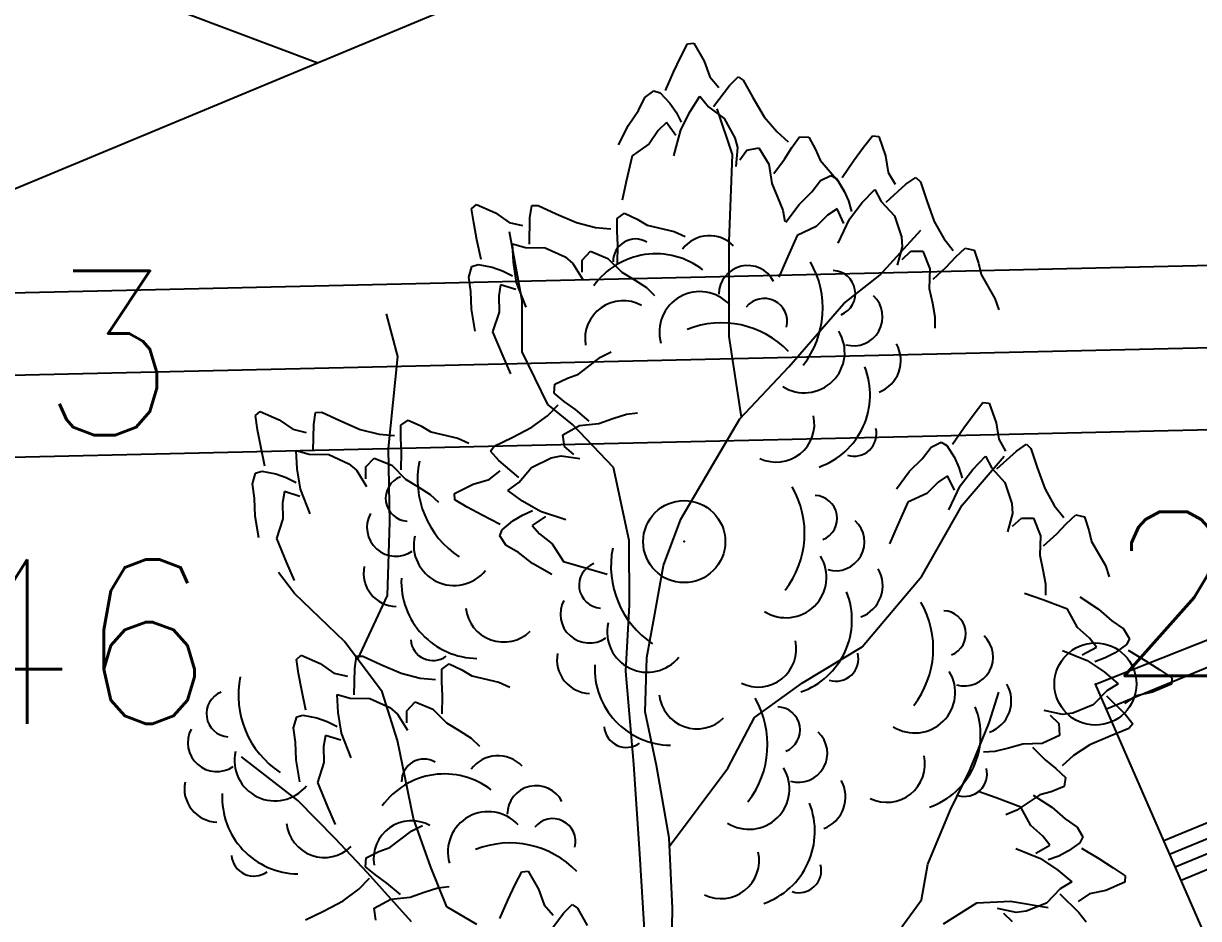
# Model space of a CAD drawing. Header units: millimetres. Extents: x 524954 to 526204, y 9523489 to 9524010.
# Drawn here: x 525658.98 to 525666.14, y 9523617.41 to 9523622.87 of the extents above; entities that cross this region are included whole.
import ezdxf

# ---------------------------------------------------------------- set-up
doc = ezdxf.new("R2010")
doc.units = ezdxf.units.MM
doc.header["$PDMODE"] = 32
doc.header["$PDSIZE"] = 0.5
doc.linetypes.add('ACAD_ISO12W100', pattern=[21, 12, -3, 0, -3, 0, -3])
for name, color, linetype in [('Arbre', 34, 'ACAD_ISO12W100'), ('Bati', 6, 'Continuous'), ('Bati_H', 1, 'Continuous'), ('Cloture', 7, 'Continuous'), ('PLUME_1', 7, 'Continuous'), ('PLUME_3', 4, 'Continuous'), ('TopoAlt', 3, 'Continuous'), ('TOPOJIS', 7, 'Continuous')]:
    doc.layers.add(name, color=color, linetype=linetype)
doc.styles.add('Simplex 1.0', font='Simplex.shx', dxfattribs={"width": 0.99, "height": 1})

# ---------------------------------------------------------------- blocks, each defined once
blk = doc.blocks.new('TCPOINT M')
at = {"color": 0}
blk.add_point((0, 0), dxfattribs=at)
at = {"layer": 'TopoAlt', "style": 'Simplex 1.0', "width": 0.99}
blk.add_attdef('ALT', (0.15, 0.15), '', height=1, dxfattribs=at)
blk = doc.blocks.new('v088')
at = {"color": 3, "linetype": 'Continuous'}
for p, q in [((-0.0239, 12.3184), (0.0161, 12.3965)), ((0.0161, 12.3965), (0.0546, 12.3999)), ((0.0546, 12.3999), (0.1184, 12.2906)), ((-0.0686, 12.2238), (-0.0239, 12.3184)), ((0.1184, 12.2906), (0.1522, 12.1952)), ((-0.1179, 12.1126), (-0.0686, 12.2238)), ((0.1522, 12.1952), (0.2074, 12.1313)), ((0.2717, 12.1435), (0.3242, 12.1966)), ((0.3242, 12.1966), (0.3557, 12.1751)), ((0.3557, 12.1751), (0.415, 12.0689)), ((-0.2428, 12.0693), (-0.1881, 12.111)), ((-0.1881, 12.111), (-0.1505, 12.0986)), ((-0.1505, 12.0986), (-0.0915, 12.0354)), ((0.1746, 12.0155), (0.2717, 12.1435)), ((-0.2828, 11.9912), (-0.2428, 12.0693)), ((-0.0915, 12.0354), (-0.0536, 11.98)), ((0.0317, 11.9844), (0.0922, 12.0781)), ((0.0922, 12.0781), (0.1437, 12.0135)), ((0.415, 12.0689), (0.4841, 11.9528)), ((-0.344, 11.9013), (-0.2828, 11.9912)), ((-0.0536, 11.98), (-0.0225, 11.9193)), ((-0.0252, 11.8718), (0.0317, 11.9844)), ((0.1437, 12.0135), (0.2395, 11.9416)), ((0.4841, 11.9528), (0.5601, 11.8616)), ((-0.4033, 11.7804), (-0.344, 11.9013)), ((-0.1123, 11.9179), (-0.1618, 11.8694)), ((-0.0542, 11.8389), (-0.1123, 11.9179)), ((0.2395, 11.9416), (0.3048, 11.8248)), ((-0.1618, 11.8694), (-0.2169, 11.7884)), ((-0.066, 11.7153), (-0.0252, 11.8718)), ((0.3048, 11.8248), (0.32, 11.7651)), ((0.5601, 11.8616), (0.6304, 11.8005)), ((0.6527, 11.7656), (0.6994, 11.8293)), ((0.6994, 11.8293), (0.7544, 11.828)), ((0.7544, 11.828), (0.796, 11.7537)), ((1.0886, 11.7676), (1.1424, 11.8368)), ((1.1424, 11.8368), (1.1809, 11.833)), ((1.1809, 11.833), (1.2232, 11.7138)), ((-0.2169, 11.7884), (-0.3202, 11.714)), ((0.32, 11.7651), (0.3106, 11.6498)), ((0.3344, 11.6895), (0.378, 11.7487)), ((0.378, 11.7487), (0.4498, 11.7623)), ((0.4498, 11.7623), (0.5114, 11.6644)), ((0.6075, 11.6944), (0.6527, 11.7656)), ((0.796, 11.7537), (0.824, 11.6885)), ((1.027, 11.683), (1.0886, 11.7676)), ((-0.3202, 11.714), (-0.3572, 11.5582)), ((0.5418, 11.6075), (0.6075, 11.6944)), ((0.824, 11.6885), (0.9344, 11.5607)), ((0.9578, 11.583), (1.027, 11.683)), ((1.2232, 11.7138), (1.2386, 11.6137)), ((0.5114, 11.6644), (0.5299, 11.5465)), ((1.2386, 11.6137), (1.2809, 11.5407)), ((-0.3572, 11.5582), (-0.3824, 11.4437)), ((0.5299, 11.5465), (0.5653, 11.4632)), ((0.7732, 11.4945), (0.827, 11.5637)), ((0.827, 11.5637), (0.8886, 11.5945)), ((0.8886, 11.5945), (0.9232, 11.5753)), ((0.9232, 11.5753), (0.9693, 11.5022)), ((0.9344, 11.5607), (0.97, 11.497)), ((1.2271, 11.433), (1.3463, 11.5407)), ((1.3463, 11.5407), (1.4079, 11.583)), ((1.4079, 11.583), (1.4348, 11.556)), ((1.4348, 11.556), (1.4733, 11.4406)), ((0.5653, 11.4632), (0.5962, 11.3829)), ((0.6962, 11.4176), (0.7732, 11.4945)), ((0.9693, 11.5022), (0.9963, 11.4406)), ((1.0809, 11.4291), (1.1578, 11.5099)), ((1.1578, 11.5099), (1.1963, 11.4368)), ((-1.2987, 11.3921), (-1.2695, 11.4174)), ((-1.2853, 11.3054), (-1.2987, 11.3921)), ((-1.2695, 11.4174), (-1.1537, 11.3664)), ((-0.9434, 11.3371), (-0.9319, 11.4109)), ((-0.9319, 11.4109), (-0.8938, 11.412)), ((-0.8938, 11.412), (-0.7835, 11.3608)), ((0.5962, 11.3829), (0.6091, 11.3149)), ((0.6155, 11.3099), (0.6962, 11.4176)), ((0.927, 11.3906), (0.8693, 11.3522)), ((0.9693, 11.3022), (0.927, 11.3906)), ((0.9963, 11.4406), (1.0155, 11.3753)), ((1.004, 11.3291), (1.0809, 11.4291)), ((1.1963, 11.4368), (1.2771, 11.3483)), ((1.4733, 11.4406), (1.5194, 11.3137)), ((-1.1537, 11.3664), (-1.0704, 11.3089)), ((-1.0704, 11.3089), (-0.9882, 11.2895)), ((-0.9469, 11.1764), (-0.9434, 11.3371)), ((-0.7835, 11.3608), (-0.6595, 11.3072)), ((-0.4131, 11.2545), (-0.4126, 11.3334)), ((-0.4126, 11.3334), (-0.3673, 11.3647)), ((-0.3673, 11.3647), (-0.2901, 11.3288)), ((-0.2901, 11.3288), (-0.2291, 11.2925)), ((0.8693, 11.3522), (0.8001, 11.2829)), ((0.9347, 11.1829), (1.004, 11.3291)), ((1.2771, 11.3483), (1.3194, 11.2214)), ((1.5194, 11.3137), (1.5771, 11.2099)), ((-1.266, 11.2026), (-1.2853, 11.3054)), ((-0.6595, 11.3072), (-0.5444, 11.2779)), ((-0.5444, 11.2779), (-0.4516, 11.2697)), ((-0.4079, 11.1703), (-0.4131, 11.2545)), ((-0.2291, 11.2925), (-0.0648, 11.2537)), ((-0.0648, 11.2537), (0.0014, 11.223)), ((0.8001, 11.2829), (0.6847, 11.2291)), ((-1.2408, 11.0836), (-1.266, 11.2026)), ((-1.0503, 11.1789), (-0.9708, 11.1567)), ((-1.0444, 11.0675), (-1.0503, 11.1789)), ((-0.4102, 11.0614), (-0.4079, 11.1703)), ((0.6847, 11.2291), (0.6193, 11.0829)), ((1.3194, 11.2214), (1.3232, 11.1598)), ((1.5771, 11.2099), (1.6348, 11.1368)), ((-0.9708, 11.1567), (-0.851, 11.1547)), ((-0.851, 11.1547), (-0.7296, 11.0984)), ((-0.7296, 11.0984), (-0.6822, 11.0589)), ((-0.6257, 11.0796), (-0.5755, 11.1328)), ((-0.5755, 11.1328), (-0.4682, 11.0896)), ((1.3232, 11.1598), (1.2925, 11.0483)), ((1.3232, 11.0829), (1.3771, 11.1329)), ((1.3771, 11.1329), (1.4502, 11.1329)), ((1.4502, 11.1329), (1.4925, 11.0252)), ((1.5925, 11.0368), (1.6502, 11.0983)), ((1.6502, 11.0983), (1.7079, 11.1522)), ((1.7079, 11.1522), (1.7617, 11.1406)), ((1.7617, 11.1406), (1.7887, 11.0598)), ((-1.3166, 10.9752), (-1.2967, 11.0411)), ((-1.2967, 11.0411), (-1.2589, 11.0531)), ((-1.2589, 11.0531), (-1.1741, 11.0365)), ((-1.1741, 11.0365), (-1.1109, 11.0139)), ((-1.0245, 10.9429), (-1.0444, 11.0675)), ((-0.6822, 11.0589), (-0.6222, 10.96)), ((-0.6263, 11.0061), (-0.6257, 11.0796)), ((-0.4682, 11.0896), (-0.3841, 11.005)), ((0.6193, 11.0829), (0.5731, 10.9752)), ((1.4925, 11.0252), (1.4886, 10.906)), ((1.5117, 10.9637), (1.5925, 11.0368)), ((1.7887, 11.0598), (1.8041, 10.9906)), ((-1.3032, 10.8885), (-1.3166, 10.9752)), ((-1.1109, 11.0139), (-1.0501, 10.983)), ((-0.3841, 11.005), (-0.3065, 10.9583)), ((-0.3065, 10.9583), (-0.2344, 10.9114)), ((1.8041, 10.9906), (1.8887, 10.8444)), ((-1.3, 10.7798), (-1.3032, 10.8885)), ((-1.122, 10.9292), (-1.1336, 10.8608)), ((-1.0286, 10.8992), (-1.122, 10.9292)), ((-0.9657, 10.7922), (-1.0245, 10.9429)), ((-0.2344, 10.9114), (-0.1841, 10.8638)), ((1.4886, 10.906), (1.5079, 10.8175)), ((-1.1336, 10.8608), (-1.1308, 10.7629)), ((1.5079, 10.8175), (1.5233, 10.7329)), ((1.8887, 10.8444), (1.9118, 10.7752)), ((-1.2771, 10.6471), (-1.3, 10.7798)), ((-1.1308, 10.7629), (-1.1708, 10.642)), ((1.5233, 10.7329), (1.5233, 10.6636)), ((-1.1708, 10.642), (-1.1094, 10.4942)), ((-1.1094, 10.4942), (-1.0628, 10.3867)), ((-0.648, 10.3846), (-0.514, 10.4875)), ((-0.514, 10.4875), (-0.4484, 10.5194)), ((-0.7146, 10.3603), (-0.648, 10.3846)), ((-0.7957, 10.2682), (-0.7912, 10.3231)), ((-0.7912, 10.3231), (-0.7146, 10.3603)), ((-0.7348, 10.218), (-0.7957, 10.2682)), ((-0.8359, 10.1311), (-0.7709, 10.1978)), ((-0.6662, 10.1688), (-0.7348, 10.218)), ((-0.5833, 10.0982), (-0.6662, 10.1688)), ((1.7617, 10.1424), (1.8156, 10.2117)), ((1.8156, 10.2117), (1.8541, 10.2078)), ((1.8541, 10.2078), (1.8964, 10.0886)), ((-2.6162, 10.1323), (-2.587, 10.1577)), ((-2.6028, 10.0456), (-2.6162, 10.1323)), ((-2.587, 10.1577), (-2.4712, 10.1066)), ((-2.4712, 10.1066), (-2.3879, 10.0492)), ((-2.2608, 10.0773), (-2.2494, 10.1511)), ((-2.2494, 10.1511), (-2.2113, 10.1522)), ((-2.2113, 10.1522), (-2.101, 10.101)), ((-2.101, 10.101), (-1.977, 10.0475)), ((-1.7301, 10.0737), (-1.6848, 10.1049)), ((-1.6848, 10.1049), (-1.6075, 10.069)), ((-0.9313, 10.0604), (-0.8359, 10.1311)), ((-0.5231, 10.0829), (-0.4378, 10.1134)), ((-0.4378, 10.1134), (-0.3559, 10.1397)), ((-0.3559, 10.1397), (-0.2873, 10.1487)), ((1.7002, 10.0578), (1.7617, 10.1424)), ((-2.5835, 9.9428), (-2.6028, 10.0456)), ((-2.3879, 10.0492), (-2.3057, 10.0298)), ((-2.2643, 9.9167), (-2.2608, 10.0773)), ((-1.977, 10.0475), (-1.8618, 10.0181)), ((-1.7305, 9.9947), (-1.7301, 10.0737)), ((-1.6075, 10.069), (-1.5466, 10.0327)), ((-1.5466, 10.0327), (-1.3822, 9.9939)), ((-1.0512, 9.9981), (-0.9313, 10.0604)), ((-0.7431, 10.0152), (-0.6418, 10.0712)), ((-0.6418, 10.0712), (-0.5231, 10.0829)), ((1.631, 9.9578), (1.7002, 10.0578)), ((1.8964, 10.0886), (1.9118, 9.9886)), ((-1.8618, 10.0181), (-1.7691, 10.0099)), ((-1.7254, 9.9105), (-1.7305, 9.9947)), ((-1.3822, 9.9939), (-1.316, 9.9632)), ((-1.1606, 9.945), (-1.0512, 9.9981)), ((-0.7336, 9.9427), (-0.7431, 10.0152)), ((1.5002, 9.9386), (1.5617, 9.9693)), ((1.5617, 9.9693), (1.5963, 9.9501)), ((1.5963, 9.9501), (1.6425, 9.877)), ((1.9118, 9.9886), (1.9541, 9.9155)), ((2.0195, 9.9155), (2.081, 9.9578)), ((2.081, 9.9578), (2.1079, 9.9309)), ((-2.5582, 9.8238), (-2.5835, 9.9428)), ((-2.3678, 9.9191), (-2.2883, 9.8969)), ((-2.3619, 9.8077), (-2.3678, 9.9191)), ((-2.2883, 9.8969), (-2.1685, 9.895)), ((-2.1685, 9.895), (-2.0471, 9.8386)), ((-1.7277, 9.8016), (-1.7254, 9.9105)), ((-1.1838, 9.9148), (-1.1606, 9.945)), ((-1.1339, 9.8592), (-1.1838, 9.9148)), ((-0.8138, 9.874), (-0.7533, 9.8858)), ((-0.7533, 9.8858), (-0.6387, 9.8698)), ((-0.677, 9.8958), (-0.7336, 9.9427)), ((1.4463, 9.8693), (1.5002, 9.9386)), ((1.7541, 9.8039), (1.831, 9.8847)), ((1.831, 9.8847), (1.8695, 9.8116)), ((1.9002, 9.8078), (2.0195, 9.9155)), ((2.1079, 9.9309), (2.1464, 9.8155)), ((-2.3419, 9.6831), (-2.3619, 9.8077)), ((-2.0471, 9.8386), (-1.9997, 9.7992)), ((-1.9438, 9.7464), (-1.9432, 9.8199)), ((-1.9432, 9.8199), (-1.893, 9.873)), ((-1.893, 9.873), (-1.7856, 9.8299)), ((-1.7856, 9.8299), (-1.7015, 9.7452)), ((-1.0116, 9.755), (-1.1339, 9.8592)), ((-1.0114, 9.724), (-0.9342, 9.8156)), ((-0.9342, 9.8156), (-0.8138, 9.874)), ((1.3694, 9.7924), (1.4463, 9.8693)), ((1.6425, 9.877), (1.6694, 9.8155)), ((1.6694, 9.8155), (1.6887, 9.7501)), ((1.8695, 9.8116), (1.9502, 9.7232)), ((2.1464, 9.8155), (2.1926, 9.6885)), ((-2.634, 9.7155), (-2.6142, 9.7814)), ((-2.6142, 9.7814), (-2.5764, 9.7933)), ((-2.5764, 9.7933), (-2.4916, 9.7768)), ((-2.4916, 9.7768), (-2.4283, 9.7541)), ((-2.4283, 9.7541), (-2.3676, 9.7232)), ((-1.9997, 9.7992), (-1.9397, 9.7002)), ((-1.7015, 9.7452), (-1.624, 9.6985)), ((-1.2895, 9.7147), (-1.1923, 9.7429)), ((-1.1923, 9.7429), (-1.1254, 9.7944)), ((1.2886, 9.6847), (1.3694, 9.7924)), ((1.6002, 9.7655), (1.5425, 9.727)), ((1.6425, 9.677), (1.6002, 9.7655)), ((1.6771, 9.7039), (1.7541, 9.8039)), ((-2.6206, 9.6288), (-2.634, 9.7155)), ((-2.4395, 9.6694), (-2.4511, 9.6011)), ((-2.3461, 9.6395), (-2.4395, 9.6694)), ((-2.2831, 9.5325), (-2.3419, 9.6831)), ((-1.624, 9.6985), (-1.5519, 9.6516)), ((-1.4022, 9.6572), (-1.2895, 9.7147)), ((-1.0789, 9.6763), (-1.0114, 9.724)), ((-0.9888, 9.6106), (-1.0789, 9.6763)), ((1.5425, 9.727), (1.4733, 9.6578)), ((1.6079, 9.5578), (1.6771, 9.7039)), ((1.9502, 9.7232), (1.9925, 9.5962)), ((2.1926, 9.6885), (2.2503, 9.5847)), ((-2.6175, 9.52), (-2.6206, 9.6288)), ((-2.4511, 9.6011), (-2.4483, 9.5032)), ((-1.5519, 9.6516), (-1.5015, 9.6041)), ((-1.401, 9.6186), (-1.4022, 9.6572)), ((-1.3254, 9.5742), (-1.401, 9.6186)), ((-0.8796, 9.5473), (-0.9888, 9.6106)), ((1.3579, 9.6039), (1.2925, 9.4577)), ((1.4733, 9.6578), (1.3579, 9.6039)), ((1.9925, 9.5962), (1.9964, 9.5347)), ((-2.5946, 9.3874), (-2.6175, 9.52)), ((-1.2335, 9.5242), (-1.3254, 9.5742)), ((-1.1253, 9.4685), (-1.2335, 9.5242)), ((-1.0467, 9.4905), (-0.9892, 9.5252)), ((-0.9892, 9.5252), (-0.9269, 9.5527)), ((-0.7257, 9.4976), (-0.8796, 9.5473)), ((1.9964, 9.5347), (1.9656, 9.4231)), ((2.2503, 9.5847), (2.308, 9.5116)), ((2.3233, 9.4731), (2.381, 9.527)), ((2.381, 9.527), (2.4349, 9.5154)), ((-2.4483, 9.5032), (-2.4883, 9.3823)), ((-1.1132, 9.4352), (-1.0467, 9.4905)), ((-0.8484, 9.5165), (-0.9306, 9.463)), ((-0.9306, 9.463), (-0.885, 9.4108)), ((1.2925, 9.4577), (1.2463, 9.35)), ((1.9964, 9.4577), (2.0502, 9.5077)), ((2.0502, 9.5077), (2.1233, 9.5077)), ((2.1233, 9.5077), (2.1656, 9.4)), ((2.2657, 9.4116), (2.3233, 9.4731)), ((2.4349, 9.5154), (2.4618, 9.4347)), ((-2.4883, 9.3823), (-2.4269, 9.2344)), ((-1.1278, 9.3984), (-1.1132, 9.4352)), ((-1.0892, 9.3413), (-1.1278, 9.3984)), ((-0.885, 9.4108), (-0.8073, 9.3511)), ((2.1656, 9.4), (2.1618, 9.2808)), ((2.1849, 9.3385), (2.2657, 9.4116)), ((2.4618, 9.4347), (2.4772, 9.3654)), ((-1.0136, 9.2969), (-1.0892, 9.3413)), ((-0.8073, 9.3511), (-0.7389, 9.2437)), ((2.4772, 9.3654), (2.5618, 9.2193)), ((-2.4269, 9.2344), (-2.3802, 9.1269)), ((-0.9273, 9.2307), (-1.0136, 9.2969)), ((-0.7389, 9.2437), (-0.5855, 9.1979)), ((2.1618, 9.2808), (2.181, 9.1923)), ((-0.81, 9.1646), (-0.9273, 9.2307)), ((-0.5855, 9.1979), (-0.4727, 9.1661)), ((2.181, 9.1923), (2.1964, 9.1077)), ((2.5618, 9.2193), (2.5849, 9.15)), ((2.1964, 9.1077), (2.1964, 9.0385)), ((2.1801, 9.009), (2.0697, 9.0483)), ((2.4064, 9.0272), (2.519, 8.9533)), ((2.3301, 8.953), (2.1801, 9.009)), ((2.3912, 8.8412), (2.3301, 8.953)), ((2.519, 8.9533), (2.6006, 8.8814)), ((2.6006, 8.8814), (2.6731, 8.832)), ((2.4646, 8.7765), (2.3912, 8.8412)), ((2.6731, 8.832), (2.7077, 8.7725)), ((2.5067, 8.7213), (2.4646, 8.7765)), ((2.6907, 8.7368), (2.6207, 8.6861)), ((2.7077, 8.7725), (2.6907, 8.7368)), ((-2.3661, 8.6466), (-2.3369, 8.6719)), ((-2.3369, 8.6719), (-2.2212, 8.6209)), ((-2.0108, 8.5916), (-1.9993, 8.6654)), ((-1.9993, 8.6654), (-1.9613, 8.6665)), ((-1.9613, 8.6665), (-1.8509, 8.6153)), ((2.2998, 8.7005), (2.4501, 8.6406)), ((2.421, 8.6735), (2.5067, 8.7213)), ((2.6207, 8.6861), (2.5609, 8.6554)), ((2.7005, 8.7027), (2.8047, 8.6399)), ((-2.3527, 8.5599), (-2.3661, 8.6466)), ((-2.2212, 8.6209), (-2.1379, 8.5634)), ((-2.0143, 8.4309), (-2.0108, 8.5916)), ((-1.8509, 8.6153), (-1.7269, 8.5617)), ((-1.4801, 8.5879), (-1.4347, 8.6192)), ((-1.4347, 8.6192), (-1.3575, 8.5833)), ((2.4501, 8.6406), (2.5548, 8.5702)), ((2.5609, 8.6554), (2.4969, 8.632)), ((2.8047, 8.6399), (2.8931, 8.5838)), ((-2.3334, 8.4571), (-2.3527, 8.5599)), ((-2.1379, 8.5634), (-2.0557, 8.544)), ((-1.7269, 8.5617), (-1.6118, 8.5324)), ((-1.6118, 8.5324), (-1.519, 8.5242)), ((-1.4805, 8.509), (-1.4801, 8.5879)), ((-1.3575, 8.5833), (-1.2966, 8.547)), ((-1.2966, 8.547), (-1.1322, 8.5082)), ((2.5548, 8.5702), (2.6402, 8.4985)), ((2.8931, 8.5838), (2.9656, 8.5345)), ((2.9656, 8.5345), (2.9641, 8.4958)), ((-2.3082, 8.3381), (-2.3334, 8.4571)), ((-1.4754, 8.4248), (-1.4805, 8.509)), ((-1.1322, 8.5082), (-1.066, 8.4775)), ((2.5697, 8.4555), (2.4865, 8.3693)), ((2.6402, 8.4985), (2.5697, 8.4555)), ((2.8478, 8.4461), (2.749, 8.4244)), ((2.9641, 8.4958), (2.8478, 8.4461)), ((-2.1178, 8.4334), (-2.0382, 8.4112)), ((-2.1118, 8.322), (-2.1178, 8.4334)), ((-2.0382, 8.4112), (-1.9184, 8.4092)), ((-1.9184, 8.4092), (-1.7971, 8.3529)), ((-1.6931, 8.3341), (-1.643, 8.3873)), ((-1.643, 8.3873), (-1.5356, 8.3441)), ((-1.4776, 8.3159), (-1.4754, 8.4248)), ((2.5678, 8.4245), (2.6828, 8.3123)), ((2.749, 8.4244), (2.6787, 8.3776)), ((-2.3641, 8.2956), (-2.3264, 8.3076)), ((-2.3264, 8.3076), (-2.2415, 8.291)), ((-2.0919, 8.1974), (-2.1118, 8.322)), ((-1.7971, 8.3529), (-1.7497, 8.3134)), ((-1.7497, 8.3134), (-1.6897, 8.2145)), ((-1.6937, 8.2606), (-1.6931, 8.3341)), ((-1.5356, 8.3441), (-1.4515, 8.2595)), ((2.3013, 8.3113), (2.188, 8.335)), ((2.2245, 8.3065), (2.2778, 8.2559)), ((2.3625, 8.3191), (2.3013, 8.3113)), ((2.4865, 8.3693), (2.3625, 8.3191)), ((2.6828, 8.3123), (2.7289, 8.2536)), ((-2.384, 8.2298), (-2.3641, 8.2956)), ((-2.2415, 8.291), (-2.1783, 8.2684)), ((-2.1783, 8.2684), (-2.1175, 8.2375)), ((-1.4515, 8.2595), (-1.374, 8.2128)), ((2.2778, 8.2559), (2.2824, 8.183)), ((2.7289, 8.2536), (2.7037, 8.225)), ((-2.3706, 8.1431), (-2.384, 8.2298)), ((-2.1895, 8.1837), (-2.2011, 8.1153)), ((-2.0961, 8.1537), (-2.1895, 8.1837)), ((-2.0331, 8.0467), (-2.0919, 8.1974)), ((-1.374, 8.2128), (-1.3019, 8.1659)), ((-1.3019, 8.1659), (-1.2515, 8.1184)), ((2.2824, 8.183), (2.1776, 8.1339)), ((2.591, 8.1793), (2.4672, 8.1253)), ((2.7037, 8.225), (2.591, 8.1793)), ((-2.3674, 8.0343), (-2.3706, 8.1431)), ((-2.2011, 8.1153), (-2.1982, 8.0174)), ((1.9713, 8.1055), (1.8878, 8.0848)), ((2.0584, 8.1303), (1.9713, 8.1055)), ((2.1776, 8.1339), (2.0584, 8.1303)), ((2.1174, 8.1109), (2.1954, 8.0349)), ((2.4672, 8.1253), (2.3672, 8.0611)), ((-2.3445, 7.9016), (-2.3674, 8.0343)), ((-2.1982, 8.0174), (-2.2383, 7.8966)), ((1.8878, 8.0848), (1.8187, 8.0804)), ((2.1954, 8.0349), (2.2605, 7.9811)), ((2.3672, 8.0611), (2.2979, 7.9989)), ((2.2605, 7.9811), (2.3179, 7.927)), ((-2.2383, 7.8966), (-2.1768, 7.7487)), ((2.3179, 7.927), (2.3098, 7.8725)), ((1.8965, 7.8022), (1.7861, 7.8414)), ((2.0465, 7.7461), (1.8965, 7.8022)), ((2.1627, 7.8208), (2.0222, 7.7271)), ((2.1227, 7.8203), (2.2353, 7.7465)), ((2.2308, 7.8405), (2.1627, 7.8208)), ((2.3098, 7.8725), (2.2308, 7.8405)), ((-2.1768, 7.7487), (-2.1302, 7.6412)), ((2.1075, 7.6343), (2.0465, 7.7461)), ((2.2353, 7.7465), (2.3169, 7.6746)), ((2.0222, 7.7271), (1.9545, 7.6997)), ((2.3169, 7.6746), (2.3894, 7.6252)), ((-1.7972, 7.4997), (-1.6632, 7.6026)), ((-1.6632, 7.6026), (-1.5976, 7.6345)), ((2.1809, 7.5696), (2.1075, 7.6343)), ((2.3894, 7.6252), (2.424, 7.5657)), ((2.223, 7.5144), (2.1809, 7.5696)), ((2.407, 7.5299), (2.337, 7.4793)), ((2.424, 7.5657), (2.407, 7.5299)), ((-1.9404, 7.4382), (-1.8638, 7.4754)), ((-1.8638, 7.4754), (-1.7972, 7.4997)), ((2.0162, 7.4937), (2.1664, 7.4338)), ((2.1373, 7.4666), (2.223, 7.5144)), ((2.2772, 7.4485), (2.2132, 7.4252)), ((2.337, 7.4793), (2.2772, 7.4485)), ((2.4169, 7.4959), (2.521, 7.4331)), ((-1.9448, 7.3833), (-1.9404, 7.4382)), ((-1.8839, 7.3331), (-1.9448, 7.3833)), ((2.1664, 7.4338), (2.2711, 7.3633)), ((2.521, 7.4331), (2.6094, 7.377)), ((2.6094, 7.377), (2.6819, 7.3276)), ((-1.985, 7.2461), (-1.9201, 7.3129)), ((-1.8154, 7.2839), (-1.8839, 7.3331)), ((-1.0336, 7.2746), (-0.9936, 7.3527)), ((-0.9936, 7.3527), (-0.9551, 7.3561)), ((-0.9551, 7.3561), (-0.8913, 7.2468)), ((2.2711, 7.3633), (2.3565, 7.2916)), ((2.6819, 7.3276), (2.6805, 7.289)), ((-2.0805, 7.1754), (-1.985, 7.2461)), ((-1.7325, 7.2133), (-1.8154, 7.2839)), ((-1.587, 7.2285), (-1.5051, 7.2548)), ((-1.5051, 7.2548), (-1.4365, 7.2638)), ((-1.0783, 7.18), (-1.0336, 7.2746)), ((-0.8913, 7.2468), (-0.8575, 7.1514)), ((2.286, 7.2486), (2.2028, 7.1624)), ((2.3565, 7.2916), (2.286, 7.2486)), ((2.5641, 7.2392), (2.4653, 7.2176)), ((2.6805, 7.289), (2.5641, 7.2392)), ((-2.2004, 7.1132), (-2.0805, 7.1754)), ((-1.8923, 7.1303), (-1.791, 7.1862)), ((-1.791, 7.1862), (-1.6722, 7.1979)), ((-1.6722, 7.1979), (-1.587, 7.2285)), ((-1.1277, 7.0688), (-1.0783, 7.18)), ((2.2028, 7.1624), (2.0788, 7.1122)), ((2.2841, 7.2177), (2.3991, 7.1055)), ((2.4653, 7.2176), (2.395, 7.1707)), ((-2.3098, 7.06), (-2.2004, 7.1132)), ((-1.8828, 7.0578), (-1.8923, 7.1303)), ((-0.8575, 7.1514), (-0.8023, 7.0875)), ((-0.8351, 6.9716), (-0.7381, 7.0997)), ((-0.7381, 7.0997), (-0.6855, 7.1528)), ((-0.6855, 7.1528), (-0.654, 7.1313)), ((-0.654, 7.1313), (-0.5947, 7.0251)), ((2.0176, 7.1045), (1.9044, 7.1282)), ((1.9408, 7.0996), (1.9941, 7.049)), ((2.0788, 7.1122), (2.0176, 7.1045)), ((2.3991, 7.1055), (2.4452, 7.0467))]:
    blk.add_line(p, q, dxfattribs=at)
at = {"linetype": 'Continuous'}
for p, q in [((0.2897, 11.7219), (0.1969, 11.9998)), ((0.2697, 11.1929), (0.2897, 11.7219)), ((-0.9914, 10.8307), (-1.0686, 11.252)), ((1.1882, 10.9882), (1.4374, 11.2608)), ((0.2693, 10.6145), (0.2697, 11.1929)), ((0.9679, 10.8157), (1.1882, 10.9882)), ((-0.9911, 10.5198), (-0.9914, 10.8307)), ((0.6339, 10.4293), (0.9679, 10.8157)), ((-1.7492, 10.4915), (-1.8168, 10.7513)), ((0.3448, 10.1217), (0.2693, 10.6145)), ((-1.8059, 9.9306), (-1.7492, 10.4915)), ((-0.8352, 10.1996), (-0.9911, 10.5198)), ((0.3358, 10.1122), (0.6339, 10.4293)), ((-0.6834, 10.0784), (-0.8352, 10.1996)), ((0.1676, 9.8288), (0.3358, 10.1122)), ((-0.4354, 9.8162), (-0.6834, 10.0784)), ((-1.7966, 9.483), (-1.8059, 9.9306)), ((1.6901, 9.587), (1.945, 9.8846)), ((-0.339, 9.3704), (-0.4354, 9.8162)), ((-0.0246, 9.5014), (0.1676, 9.8288)), ((1.4442, 9.1527), (1.6901, 9.587)), ((-1.8121, 9.0349), (-1.7966, 9.483)), ((-0.1306, 9.2193), (-0.0246, 9.5014)), ((-0.337, 8.9787), (-0.339, 9.3704)), ((-2.3783, 9.048), (-2.4742, 9.1766)), ((-0.1861, 8.901), (-0.1306, 9.2193)), ((1.08, 8.7222), (1.4442, 9.1527)), ((-2.0737, 8.7558), (-2.3783, 9.048)), ((-1.992, 8.6473), (-1.8121, 9.0349)), ((-0.3597, 8.574), (-0.337, 8.9787)), ((-0.2308, 8.6575), (-0.1861, 8.901)), ((-1.8434, 8.4497), (-2.0737, 8.7558)), ((0.7177, 8.5032), (1.08, 8.7222)), ((-0.2426, 8.3277), (-0.2308, 8.6575)), ((-0.3105, 8.0091), (-0.3597, 8.574)), ((-1.7501, 8.1531), (-1.8434, 8.4497)), ((0.4236, 8.2918), (0.7177, 8.5032)), ((1.8546, 8.2596), (1.9129, 8.4473)), ((-0.1735, 7.9995), (-0.2426, 8.3277)), ((0.2621, 7.9837), (0.4236, 8.2918)), ((1.7363, 7.971), (1.8546, 8.2596)), ((-1.6531, 7.6763), (-1.7501, 8.1531)), ((-2.3581, 7.786), (-2.6995, 8.0525)), ((-0.2742, 7.4626), (-0.3105, 8.0091)), ((-0.0959, 7.5596), (-0.1735, 7.9995)), ((-0.0934, 7.5087), (0.2621, 7.9837)), ((1.617, 7.726), (1.7363, 7.971)), ((-2.1294, 7.5544), (-2.3581, 7.786)), ((-1.5474, 7.38), (-1.6531, 7.6763)), ((1.4808, 7.3998), (1.617, 7.726)), ((-1.9323, 7.3471), (-2.1294, 7.5544)), ((-0.0745, 7.1309), (-0.0959, 7.5596)), ((-0.2365, 6.8477), (-0.2742, 7.4626)), ((-1.4491, 7.1395), (-1.5474, 7.38)), ((1.4418, 7.1813), (1.4808, 7.3998)), ((-1.6648, 7.048), (-1.9323, 7.3471)), ((1.3209, 7.0171), (1.4418, 7.1813)), ((1.5755, 7.0348), (1.778, 7.1634)), ((1.778, 7.1634), (1.983, 7.1739)), ((1.983, 7.1739), (2.2139, 7.1352)), ((-1.2665, 7.0314), (-1.4491, 7.1395)), ((-0.0837, 6.6768), (-0.0745, 7.1309))]:
    blk.add_line(p, q, dxfattribs=at)
at = {"color": 3, "linetype": 'Continuous'}
for centre, major_axis, start_param, end_param in [((-0.3005, 11.0717), (0.0964, 0.0964), 0.254619, 2.377018), ((0.1501, 11.0237), (0.1445, 0.1445), 6.263619, 7.998733), ((-0.1756, 10.6509), (0.3298, 0.3298), 0.12682, 1.733702), ((0.3829, 10.8698), (-0.1246, 0.1246), 4.396235, 7.060094), ((0.2754, 10.7857), (0.3995, 0.3995), 4.836335, 6.022049), ((0.8987, 10.8757), (0.099, 0.099), 4.31771, 7.031286), ((0.0911, 10.6412), (0.1741, 0.1741), 6.236163, 8.918901), ((-0.3757, 10.5998), (0.1641, 0.1641), 0.282297, 2.520721), ((0.4834, 10.7051), (-0.099, 0.099), 3.680741, 6.394318), ((1.0287, 10.7332), (-0.1246, 0.1246), 2.081137, 4.744996), ((0.2226, 10.1318), (-0.3995, 0.3995), 4.689978, 5.875693), ((0.7276, 10.5169), (-0.1741, 0.1741), 1.793126, 4.475865), ((1.1114, 10.4666), (-0.1445, 0.1445), 2.713295, 4.448408), ((0.6623, 10.2582), (-0.3298, 0.3298), 2.69514, 4.302022), ((0.5573, 10.0804), (0.1641, 0.1641), 3.478918, 5.717341), ((1.0314, 10.0206), (0.0964, 0.0964), 3.62262, 5.745019), ((-1.0632, 9.7428), (0.3995, 0.3995), 2.158504, 3.344219), ((-1.6825, 9.6282), (-0.099, 0.099), -0.421529, 2.292047), ((0.1648, 9.4153), (0.3995, 0.3995), 4.836335, 6.022049), ((0.7881, 9.5054), (-0.099, 0.099), 2.746913, 5.46049), ((-1.7599, 9.4514), (-0.1246, 0.1246), 0.293965, 2.957824), ((0.9181, 9.3628), (0.1246, 0.1246), 3.651933, 6.315792), ((-1.4053, 9.3432), (0.1741, 0.1741), 2.133893, 4.816631), ((0.1148, 9.2139), (-0.3995, 0.3995), 0.587708, 1.773422), ((0.617, 9.1466), (-0.1741, 0.1741), 1.793126, 4.475865), ((-1.7527, 9.1724), (-0.1445, 0.1445), 0.590553, 2.325666), ((-0.5045, 9.0993), (0.099, 0.099), 1.149268, 3.862844), ((1.0008, 9.0963), (-0.1445, 0.1445), 2.713295, 4.448408), ((-1.2605, 9.1191), (0.3298, 0.3298), 2.307735, 3.914618), ((0.5518, 8.8878), (-0.3298, 0.3298), 2.69514, 4.302022), ((-1.1039, 8.9843), (0.1641, 0.1641), 2.463212, 4.701636), ((-0.5819, 8.9225), (0.1246, 0.1246), 1.864761, 4.52862), ((0.9486, 8.7133), (-0.3995, 0.3995), 3.265538, 4.451253), ((1.5719, 8.8034), (0.099, 0.099), 4.31771, 7.031286), ((-0.2273, 8.8143), (0.1741, 0.1741), 2.133893, 4.816631), ((-1.5338, 8.7756), (0.0964, 0.0964), 2.435534, 4.557933), ((0.4467, 8.71), (-0.1641, 0.1641), 1.908121, 4.146545), ((1.7019, 8.6608), (0.1246, 0.1246), 3.651933, 6.315792), ((-0.5746, 8.6435), (0.1445, 0.1445), 2.161349, 3.896462), ((0.9208, 8.6502), (0.0964, 0.0964), 3.62262, 5.745019), ((-0.0825, 8.5902), (0.3298, 0.3298), 2.307735, 3.914618), ((-2.1547, 8.4302), (0.3995, 0.3995), 2.158504, 3.344219), ((1.4008, 8.4446), (0.1741, 0.1741), 3.363922, 6.046661), ((-2.774, 8.3155), (-0.099, 0.099), -0.421529, 2.292047), ((1.7845, 8.3943), (-0.1445, 0.1445), 2.713295, 4.448408), ((0.0741, 8.4554), (0.1641, 0.1641), 2.463212, 4.701636), ((-0.0612, 8.1267), (-0.3995, 0.3995), 3.265538, 4.451253), ((0.5622, 8.2168), (0.099, 0.099), 4.31771, 7.031286), ((1.3355, 8.1858), (-0.3298, 0.3298), 2.69514, 4.302022), ((-0.3558, 8.2467), (0.0964, 0.0964), 2.435534, 4.557933), ((-2.8514, 8.1388), (-0.1246, 0.1246), 0.293965, 2.957824), ((0.6922, 8.0742), (-0.1246, 0.1246), 2.081137, 4.744996), ((-2.4968, 8.0306), (0.1741, 0.1741), 2.133893, 4.816631), ((-1.5891, 7.9031), (0.0964, 0.0964), 0.254619, 2.377018), ((-1.1385, 7.8551), (-0.1445, 0.1445), 4.692823, 6.427936), ((1.2305, 8.008), (0.1641, 0.1641), 3.478918, 5.717341), ((-1.4642, 7.4823), (0.3298, 0.3298), 0.12682, 1.733702), ((0.391, 7.858), (0.1741, 0.1741), 3.363922, 6.046661), ((1.7045, 7.9482), (-0.0964, 0.0964), 2.051824, 4.174223), ((-2.8441, 7.8598), (-0.1445, 0.1445), 0.590553, 2.325666), ((-0.9057, 7.7012), (0.1246, 0.1246), 5.967031, 8.63089), ((0.7748, 7.8077), (-0.1445, 0.1445), 2.713295, 4.448408), ((-2.352, 7.8064), (0.3298, 0.3298), 2.307735, 3.914618), ((-1.1975, 7.4726), (-0.1741, 0.1741), 4.665366, 7.348105), ((0.3258, 7.5992), (0.3298, 0.3298), 4.265936, 5.872819), ((-1.6643, 7.4312), (-0.1641, 0.1641), -1.288499, 0.949924), ((-0.8052, 7.5365), (-0.099, 0.099), 3.680741, 6.394318), ((-2.1954, 7.6717), (0.1641, 0.1641), 2.463212, 4.701636), ((-1.0661, 6.9632), (-0.3995, 0.3995), 4.689978, 5.875693), ((-2.6253, 7.463), (0.0964, 0.0964), 2.435534, 4.557933), ((0.2207, 7.4214), (0.1641, 0.1641), 3.478918, 5.717341), ((0.6948, 7.3616), (-0.0964, 0.0964), 2.051824, 4.174223)]:
    blk.add_ellipse(centre, major_axis=major_axis, ratio=1, start_param=start_param, end_param=end_param, dxfattribs=at)

msp = doc.modelspace()

# ---------------------------------------------------------------- hatches: boundary and pattern name
at = {"layer": 'Bati_H'}
h = msp.add_hatch(dxfattribs=at)
h.set_pattern_fill('_U', color=256, scale=2, angle=-20.67275, style=0, pattern_type=0)
h.set_pattern_definition([(339.327251018, (0, 0), (0.70605977586, 1.87122408944), [])])
h.paths.add_polyline_path([(525661.6588, 9523628.5908), (525663.7882, 9523623.8806), (525655.2024, 9523620.3081), (525653.3418, 9523625.0791)])
h = msp.add_hatch(dxfattribs=at)
h.set_pattern_fill('HCOV04', color=8, scale=7, angle=337.5, style=0)
h.set_pattern_definition([(22.5, (0, 0), (-0.66969600664, 1.6167891819), []), (22.5, (0.1143, -0.0474), (-0.66969600664, 1.6167891819), []), (22.5, (0.2286, -0.0947), (-0.66969600664, 1.6167891819), []), (22.5, (0.343, -0.142), (-0.66969600664, 1.6167891819), []), (22.5, (1.1432, -0.4735), (-0.66969600664, 1.6167891819), [])])
h.paths.add_polyline_path([(525675.6668, 9523622.8633), (525678.3966, 9523616.9869), (525668.1339, 9523612.8246), (525665.5092, 9523618.8415)])

# ---------------------------------------------------------------- linework, layer by layer
at = {"layer": 'Bati', "flags": 128}
for points in [[(525661.6588, 9523628.5908), (525663.7882, 9523623.8806), (525655.2024, 9523620.3081), (525653.3418, 9523625.0791), (525653.3418, 9523625.0791)], [(525675.6668, 9523622.8633), (525678.3966, 9523616.9869), (525668.1339, 9523612.8246), (525665.5092, 9523618.8415), (525665.5092, 9523618.8415)]]:
    msp.add_lwpolyline(points, close=True, dxfattribs=at)
at = {"layer": 'Cloture', "flags": 128}
msp.add_lwpolyline([(525661.6588, 9523628.5908), (525663.7882, 9523623.8806), (525655.2024, 9523620.3081), (525653.3418, 9523625.0791)], dxfattribs=at)
at = {"layer": 'PLUME_1'}
msp.add_lwpolyline([(525458.4726, 9523640.2581), (525480.3887, 9523635.3405), (525499.5931, 9523633.233), (525627.7485, 9523622.0329), (525657.4251, 9523620.6897), (525687.4547, 9523621.3777), (525717.3751, 9523623.5616), (525747.1135, 9523628.239), (525776.244, 9523634.3759), (525805.1925, 9523643.0063), (525833.5332, 9523653.0962), (525860.7309, 9523665.108), (525887.2843, 9523679.0782), (525913.1935, 9523695.0066), (525937.4975, 9523712.3218), (525960.6949, 9523731.0603), (525982.7493, 9523751.7207), (526003.235, 9523773.2692), (526022.079, 9523796.7032), (526039.8529, 9523821.0618), (526045.291, 9523828.9786), (526068.1754, 9523865.7422)], dxfattribs=at)
at = {"layer": 'PLUME_3'}
for points in [[(525716.84, 9523624.0239), (525707.3652, 9523623.3323), (525697.4281, 9523622.1057), (525697.4281, 9523622.1057), (525687.4183, 9523621.8763), (525677.4448, 9523621.1483), (525667.4349, 9523620.919), (525667.3985, 9523621.4177), (525657.3887, 9523621.1884), (525647.3424, 9523621.4577), (525637.2597, 9523622.2258), (525637.2597, 9523622.2258), (525627.7121, 9523622.5315), (525627.1771, 9523622.9938), (525617.5931, 9523623.7982), (525607.5104, 9523624.5663), (525597.4277, 9523625.3343), (525587.3451, 9523626.1023), (525577.7611, 9523626.9068), (525567.6784, 9523627.6748)], [(525567.2525, 9523626.641), (525577.3352, 9523625.873), (525587.4179, 9523625.105), (525597.5005, 9523624.3369), (525607.0845, 9523623.5325), (525617.1672, 9523622.7645), (525627.2499, 9523621.9965), (525627.7849, 9523621.5342), (525637.3325, 9523621.2284), (525647.4152, 9523620.4604), (525657.4615, 9523620.191), (525657.4615, 9523620.191), (525667.4713, 9523620.4204), (525677.5176, 9523620.151), (525687.4911, 9523620.879), (525687.4911, 9523620.879), (525697.5009, 9523621.1083), (525707.438, 9523622.335), (525717.4115, 9523623.063)]]:
    msp.add_lwpolyline(points, dxfattribs=at)

# ---------------------------------------------------------------- block references
at = {"layer": 'Arbre'}
msp.add_blockref('v088', (525663.008, 9523610.345), dxfattribs=at)
at = {"layer": 'TOPOJIS'}
ref = msp.add_blockref('TCPOINT M', (525655.2024, 9523620.3081, 273.93), dxfattribs=at)
ref.add_attrib('ALT', '273.93', (525655.2524, 9523620.3581, 273.93), dxfattribs={"layer": 'TopoAlt', "height": 1, "style": 'Simplex 1.0', "width": 0.99})
msp.add_blockref('TCPOINT M', (525663.0042, 9523619.7091, 273.4), dxfattribs=at)
ref = msp.add_blockref('TCPOINT M', (525665.5092, 9523618.8415, 273.65), dxfattribs=at)
ref.add_attrib('ALT', '273.65', (525665.5592, 9523618.8915, 273.65), dxfattribs={"layer": 'TopoAlt', "height": 1, "style": 'Simplex 1.0', "width": 0.99})
ref = msp.add_blockref('TCPOINT M', (525655.4311, 9523618.5495, 273.46), dxfattribs=at)
ref.add_attrib('ALT', '273.46', (525655.4811, 9523618.5995, 273.46), dxfattribs={"layer": 'TopoAlt', "height": 1, "style": 'Simplex 1.0', "width": 0.99})

doc.saveas('drawing.dxf')
